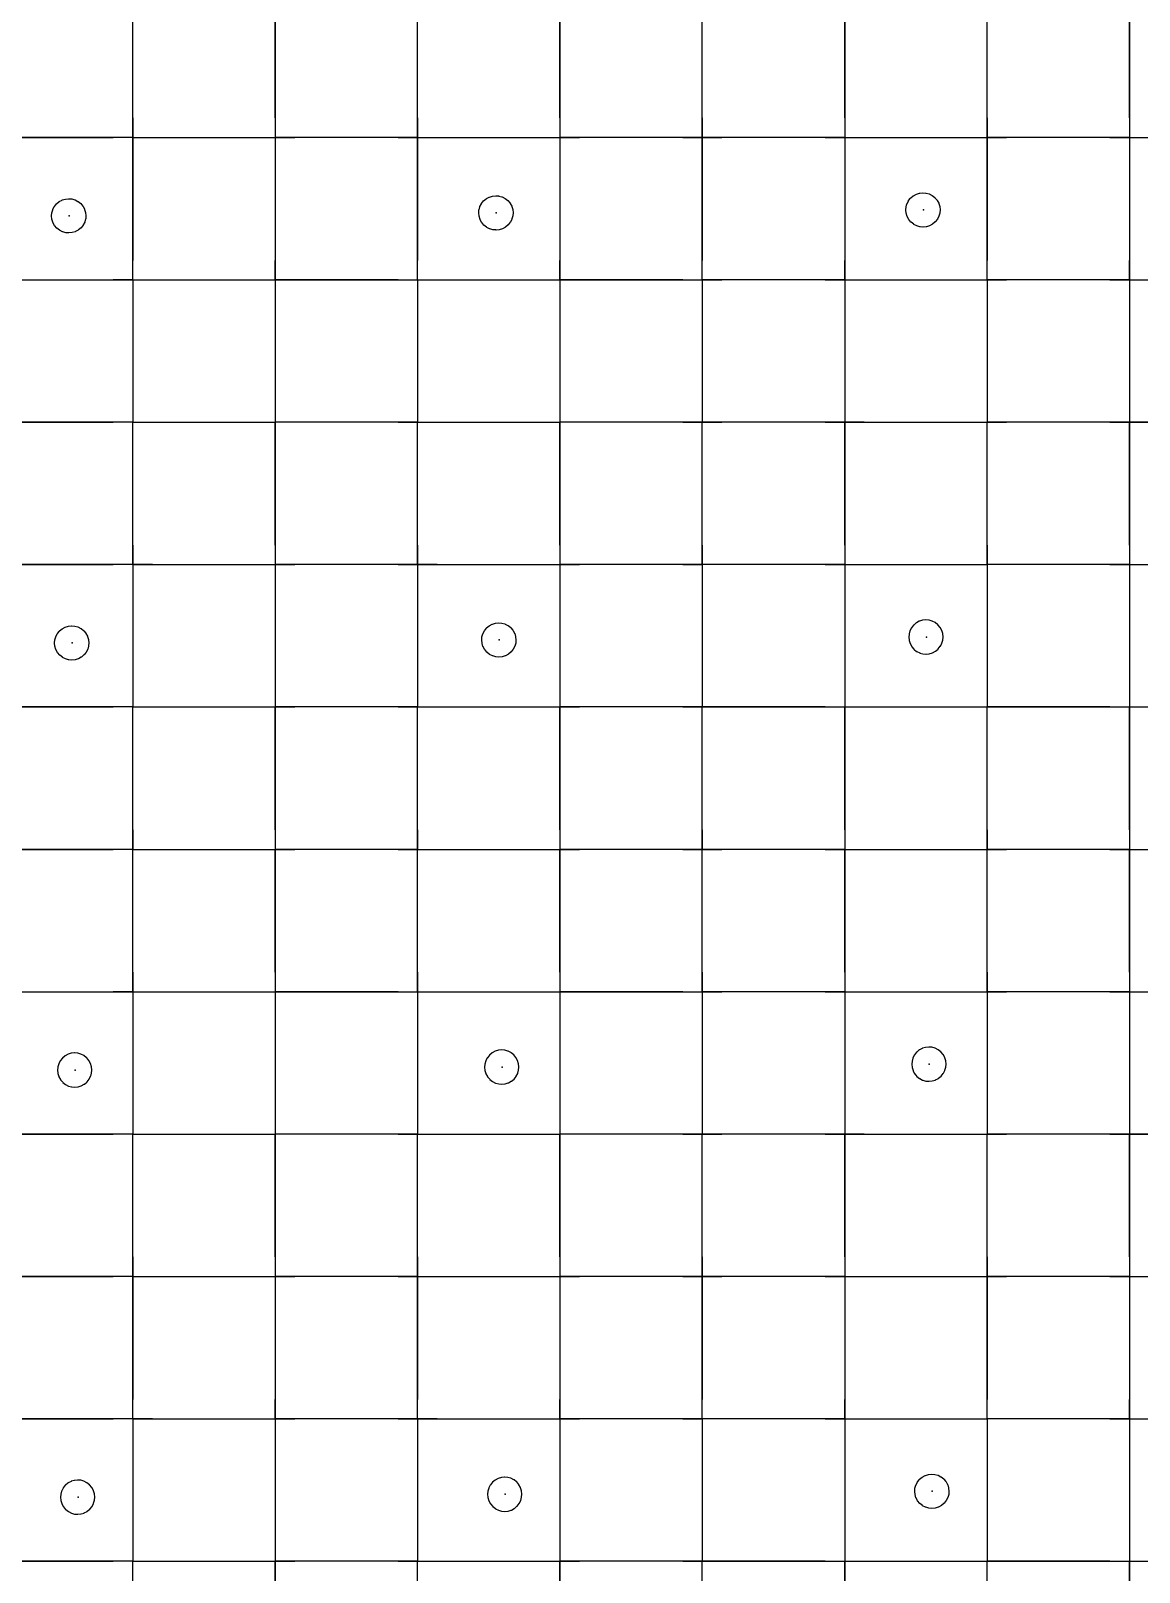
# Model space of a CAD drawing. Header units: metres. Extents: x 0 to 438, y -24 to 612.
# Drawn here: x 65.6 to 135.6, y 377.3 to 474.7 of the extents above; entities that cross this region are included whole.
import ezdxf

# ---------------------------------------------------------------- set-up
doc = ezdxf.new("R2010")
doc.units = ezdxf.units.M
doc.layers.add('LAYER_01_CUT', color=7, linetype='Continuous')
doc.layers.add('LAYER_04_GRID', color=7, linetype='Continuous')

msp = doc.modelspace()

# ---------------------------------------------------------------- linework, layer by layer
at = {"layer": 'LAYER_01_CUT'}
for points in [[(72, 466.766), (72, 468), (72, 475.766), (72, 477), (73.234, 477), (81, 477), (81, 475.766), (81, 468), (81, 466.766), (81, 459), (81, 457.766)], [(72, 469.234), (72, 477)], [(81, 469.234), (81, 477)], [(90, 466.766), (90, 468), (90, 475.766), (90, 477), (91.234, 477), (99, 477), (99, 475.766), (99, 468), (99, 466.766), (99, 459), (99, 457.766)], [(90, 469.234), (90, 477)], [(99, 469.234), (99, 477)], [(108, 466.766), (108, 468), (108, 475.766), (108, 477), (109.234, 477), (117, 477), (117, 475.766), (117, 468), (117, 466.766), (117, 459), (117, 457.766)], [(108, 469.234), (108, 477)], [(117, 469.234), (117, 477)], [(126, 466.766), (126, 468), (126, 475.766), (126, 477), (127.234, 477), (135, 477), (135, 475.766), (135, 468), (135, 466.766), (135, 459), (135, 457.766)], [(126, 469.234), (126, 477)], [(135, 469.234), (135, 477)], [(72, 469.234), (72, 468)], [(81, 469.234), (81, 468)], [(90, 469.234), (90, 468)], [(99, 469.234), (99, 468)], [(108, 469.234), (108, 468)], [(117, 469.234), (117, 468)], [(126, 469.234), (126, 468)], [(135, 469.234), (135, 468)], [(63, 468), (70.766, 468)], [(72, 468), (64.234, 468)], [(72, 468), (70.766, 468)], [(72, 468), (72, 460.234)], [(72, 468), (73.234, 468)], [(72, 468), (79.766, 468)], [(73.234, 468), (81, 468)], [(79.766, 468), (81, 468)], [(88.766, 468), (81, 468)], [(81, 468), (81, 460.234)], [(81, 468), (82.234, 468)], [(90, 468), (82.234, 468)], [(88.766, 468), (90, 468)], [(90, 468), (90, 460.234)], [(90, 468), (91.234, 468)], [(90, 468), (97.766, 468)], [(91.234, 468), (99, 468)], [(97.766, 468), (99, 468)], [(106.766, 468), (99, 468)], [(99, 468), (99, 460.234)], [(99, 468), (100.234, 468)], [(108, 468), (100.234, 468)], [(106.766, 468), (108, 468)], [(115.766, 468), (108, 468)], [(108, 468), (108, 460.234)], [(108, 468), (109.234, 468)], [(117, 468), (109.234, 468)], [(115.766, 468), (117, 468)], [(117, 468), (117, 460.234)], [(117, 468), (118.234, 468)], [(117, 468), (124.766, 468)], [(118.234, 468), (126, 468)], [(124.766, 468), (126, 468)], [(133.766, 468), (126, 468)], [(126, 468), (126, 460.234)], [(126, 468), (127.234, 468)], [(135, 468), (127.234, 468)], [(133.766, 468), (135, 468)], [(135, 468), (135, 460.234)], [(135, 468), (136.234, 468)], [(135, 468), (142.766, 468)], [(72, 459), (72, 466.766)], [(90, 459), (90, 466.766)], [(108, 459), (108, 466.766)], [(126, 459), (126, 466.766)], [(66.952, 462.63), (66.949, 462.639), (66.889, 462.835), (66.888, 462.843), (66.868, 463.041), (66.868, 463.049), (66.884, 463.236), (66.886, 463.244), (66.939, 463.436), (66.943, 463.443), (67.036, 463.628), (67.041, 463.635), (67.172, 463.801), (67.178, 463.807), (67.34, 463.944), (67.348, 463.948), (67.533, 464.048), (67.541, 464.051), (67.737, 464.111), (67.745, 464.112), (67.943, 464.132), (67.951, 464.132), (68.138, 464.116), (68.146, 464.114), (68.338, 464.061), (68.345, 464.057), (68.531, 463.964), (68.537, 463.959), (68.704, 463.828), (68.709, 463.821), (68.846, 463.66), (68.85, 463.652), (68.95, 463.467), (68.953, 463.459), (69.013, 463.263), (69.014, 463.255), (69.034, 463.056), (69.034, 463.049), (69.018, 462.862), (69.016, 462.854), (68.963, 462.662), (68.959, 462.654), (68.866, 462.469), (68.861, 462.462), (68.73, 462.296), (68.724, 462.291), (68.562, 462.154), (68.554, 462.15), (68.369, 462.05), (68.361, 462.047), (68.165, 461.987), (68.157, 461.986), (67.959, 461.966), (67.951, 461.966), (67.764, 461.982), (67.756, 461.984), (67.564, 462.037), (67.557, 462.041), (67.371, 462.134), (67.364, 462.139), (67.198, 462.27), (67.193, 462.276), (67.056, 462.438), (67.052, 462.446), (66.952, 462.63)], [(94.943, 464.319), (94.951, 464.318), (95.138, 464.302), (95.146, 464.3), (95.337, 464.247), (95.345, 464.243), (95.53, 464.151), (95.537, 464.145), (95.703, 464.015), (95.709, 464.008), (95.845, 463.846), (95.849, 463.838), (95.95, 463.654), (95.952, 463.646), (96.012, 463.45), (96.013, 463.441), (96.034, 463.243), (96.033, 463.235), (96.017, 463.048), (96.015, 463.04), (95.962, 462.849), (95.958, 462.841), (95.866, 462.656), (95.86, 462.649), (95.73, 462.483), (95.723, 462.477), (95.561, 462.34), (95.553, 462.336), (95.369, 462.236), (95.361, 462.234), (95.165, 462.173), (95.156, 462.173), (94.958, 462.152), (94.95, 462.153), (94.763, 462.168), (94.755, 462.17), (94.564, 462.223), (94.556, 462.227), (94.371, 462.32), (94.364, 462.325), (94.198, 462.456), (94.192, 462.463), (94.056, 462.625), (94.051, 462.632), (93.951, 462.817), (93.949, 462.825), (93.888, 463.021), (93.887, 463.029), (93.867, 463.228), (93.868, 463.236), (93.883, 463.423), (93.885, 463.43), (93.938, 463.622), (93.942, 463.63), (94.035, 463.815), (94.04, 463.822), (94.171, 463.988), (94.178, 463.994), (94.34, 464.13), (94.347, 464.134), (94.532, 464.235), (94.54, 464.237), (94.736, 464.297), (94.744, 464.298), (94.943, 464.319)], [(120.942, 463.816), (121.035, 464.001), (121.04, 464.008), (121.171, 464.174), (121.178, 464.18), (121.34, 464.317), (121.347, 464.321), (121.532, 464.421), (121.54, 464.424), (121.736, 464.484), (121.744, 464.485), (121.943, 464.505), (121.95, 464.504), (122.137, 464.489), (122.145, 464.487), (122.337, 464.434), (122.345, 464.43), (122.53, 464.337), (122.537, 464.332), (122.703, 464.201), (122.709, 464.194), (122.845, 464.032), (122.849, 464.025), (122.949, 463.84), (122.952, 463.832), (123.012, 463.636), (123.013, 463.628), (123.033, 463.429), (123.033, 463.422), (123.017, 463.235), (123.015, 463.227), (122.962, 463.035), (122.958, 463.027), (122.865, 462.842), (122.86, 462.835), (122.729, 462.669), (122.723, 462.663), (122.561, 462.527), (122.553, 462.523), (122.369, 462.423), (122.36, 462.42), (122.165, 462.36), (122.156, 462.359), (121.958, 462.338), (121.95, 462.339), (121.763, 462.355), (121.755, 462.357), (121.563, 462.41), (121.556, 462.414), (121.371, 462.506), (121.364, 462.512), (121.198, 462.643), (121.192, 462.649), (121.055, 462.811), (121.051, 462.819), (120.951, 463.003), (120.948, 463.011), (120.888, 463.207), (120.887, 463.216), (120.867, 463.414), (120.868, 463.422), (120.883, 463.609), (120.885, 463.617), (120.938, 463.809), (120.942, 463.816)], [(72, 459), (72, 460.234)], [(81, 459), (81, 460.234)], [(90, 459), (90, 460.234)], [(99, 459), (99, 460.234)], [(108, 459), (108, 460.234)], [(117, 459), (117, 460.234)], [(126, 459), (126, 460.234)], [(135, 459), (135, 460.234)], [(63, 459), (70.766, 459)], [(64.234, 459), (72, 459), (72, 457.766)], [(72, 459), (70.766, 459)], [(72, 459), (72, 451.234)], [(72, 459), (73.234, 459)], [(72, 459), (79.766, 459)], [(73.234, 459), (81, 459)], [(79.766, 459), (81, 459)], [(88.766, 459), (81, 459)], [(81, 459), (81, 451.234)], [(81, 459), (82.234, 459)], [(82.234, 459), (90, 459), (90, 457.766)], [(88.766, 459), (90, 459)], [(90, 459), (90, 451.234)], [(90, 459), (91.234, 459)], [(90, 459), (97.766, 459)], [(91.234, 459), (99, 459)], [(97.766, 459), (99, 459)], [(106.766, 459), (99, 459)], [(99, 459), (99, 451.234)], [(99, 459), (100.234, 459)], [(100.234, 459), (108, 459), (108, 457.766)], [(106.766, 459), (108, 459)], [(115.766, 459), (108, 459)], [(108, 459), (108, 451.234)], [(108, 459), (109.234, 459)], [(117, 459), (109.234, 459)], [(115.766, 459), (117, 459)], [(117, 459), (117, 451.234)], [(117, 459), (118.234, 459)], [(117, 459), (124.766, 459)], [(118.234, 459), (126, 459), (126, 457.766)], [(124.766, 459), (126, 459)], [(133.766, 459), (126, 459)], [(126, 459), (126, 451.234)], [(126, 459), (127.234, 459)], [(135, 459), (127.234, 459)], [(133.766, 459), (135, 459)], [(135, 459), (135, 451.234)], [(135, 459), (136.234, 459)], [(135, 459), (142.766, 459)], [(72, 457.766), (72, 450)], [(81, 457.766), (81, 450)], [(90, 457.766), (90, 450)], [(99, 457.766), (99, 450)], [(108, 457.766), (108, 450)], [(117, 457.766), (117, 450)], [(126, 457.766), (126, 450)], [(135, 457.766), (135, 450)], [(72, 451.234), (72, 450)], [(81, 451.234), (81, 450)], [(90, 451.234), (90, 450)], [(99, 451.234), (99, 450)], [(108, 451.234), (108, 450)], [(117, 451.234), (117, 450)], [(126, 451.234), (126, 450)], [(135, 451.234), (135, 450)], [(63, 450), (70.766, 450)], [(72, 450), (64.234, 450)], [(72, 450), (70.766, 450)], [(72, 448.766), (72, 450), (73.234, 450)], [(72, 442.234), (72, 450)], [(72, 450), (79.766, 450)], [(73.234, 450), (81, 450)], [(79.766, 450), (81, 450)], [(82.234, 450), (81, 450), (81, 448.766), (81, 441), (81, 439.766)], [(88.766, 450), (81, 450)], [(81, 442.234), (81, 450)], [(90, 450), (82.234, 450)], [(88.766, 450), (90, 450)], [(90, 448.766), (90, 450), (91.234, 450)], [(90, 442.234), (90, 450)], [(90, 450), (97.766, 450)], [(91.234, 450), (99, 450)], [(97.766, 450), (99, 450)], [(100.234, 450), (99, 450), (99, 448.766), (99, 441), (99, 439.766)], [(106.766, 450), (99, 450)], [(99, 442.234), (99, 450)], [(108, 450), (100.234, 450)], [(106.766, 450), (108, 450)], [(108, 448.766), (108, 450), (109.234, 450)], [(115.766, 450), (108, 450)], [(108, 442.234), (108, 450)], [(117, 450), (109.234, 450)], [(115.766, 450), (117, 450)], [(118.234, 450), (117, 450), (117, 448.766), (117, 441), (117, 439.766)], [(117, 442.234), (117, 450)], [(117, 450), (124.766, 450)], [(118.234, 450), (126, 450)], [(124.766, 450), (126, 450)], [(126, 448.766), (126, 450), (127.234, 450)], [(133.766, 450), (126, 450)], [(126, 442.234), (126, 450)], [(135, 450), (127.234, 450)], [(133.766, 450), (135, 450)], [(136.234, 450), (135, 450), (135, 448.766), (135, 441), (135, 439.766)], [(135, 442.234), (135, 450)], [(135, 450), (142.766, 450)], [(72, 441), (72, 448.766)], [(90, 441), (90, 448.766)], [(108, 441), (108, 448.766)], [(126, 441), (126, 448.766)], [(72, 442.234), (72, 441)], [(81, 442.234), (81, 441)], [(90, 442.234), (90, 441)], [(99, 442.234), (99, 441)], [(108, 442.234), (108, 441)], [(117, 442.234), (117, 441)], [(126, 442.234), (126, 441)], [(135, 442.234), (135, 441)], [(63, 441), (70.766, 441)], [(72, 441), (64.234, 441)], [(72, 441), (70.766, 441)], [(73.234, 441), (72, 441), (72, 439.766)], [(72, 441), (72, 433.234)], [(72, 441), (79.766, 441)], [(73.234, 441), (81, 441)], [(79.766, 441), (81, 441)], [(88.766, 441), (81, 441)], [(81, 441), (81, 433.234)], [(81, 441), (82.234, 441)], [(90, 441), (82.234, 441)], [(88.766, 441), (90, 441)], [(91.234, 441), (90, 441), (90, 439.766)], [(90, 441), (90, 433.234)], [(90, 441), (97.766, 441)], [(91.234, 441), (99, 441)], [(97.766, 441), (99, 441)], [(106.766, 441), (99, 441)], [(99, 441), (99, 433.234)], [(99, 441), (100.234, 441)], [(108, 441), (100.234, 441)], [(106.766, 441), (108, 441)], [(109.234, 441), (108, 441), (108, 439.766)], [(115.766, 441), (108, 441)], [(108, 441), (108, 433.234)], [(117, 441), (109.234, 441)], [(115.766, 441), (117, 441)], [(117, 441), (117, 433.234)], [(117, 441), (118.234, 441)], [(117, 441), (124.766, 441)], [(118.234, 441), (126, 441)], [(124.766, 441), (126, 441)], [(127.234, 441), (126, 441), (126, 439.766)], [(133.766, 441), (126, 441)], [(126, 441), (126, 433.234)], [(135, 441), (127.234, 441)], [(133.766, 441), (135, 441)], [(135, 441), (135, 433.234)], [(135, 441), (136.234, 441)], [(135, 441), (142.766, 441)], [(72, 439.766), (72, 432)], [(81, 439.766), (81, 432)], [(90, 439.766), (90, 432)], [(99, 439.766), (99, 432)], [(108, 439.766), (108, 432)], [(117, 439.766), (117, 432)], [(126, 439.766), (126, 432)], [(135, 439.766), (135, 432)], [(121.357, 437.175), (121.226, 437.009), (121.221, 437.002), (121.128, 436.817), (121.124, 436.809), (121.071, 436.618), (121.069, 436.61), (121.054, 436.423), (121.053, 436.415), (121.073, 436.216), (121.074, 436.208), (121.134, 436.012), (121.137, 436.004), (121.237, 435.819), (121.241, 435.812), (121.378, 435.65), (121.383, 435.643), (121.55, 435.513), (121.557, 435.507), (121.742, 435.414), (121.749, 435.411), (121.941, 435.358), (121.949, 435.355), (122.136, 435.34), (122.144, 435.339), (122.342, 435.36), (122.351, 435.36), (122.546, 435.421), (122.555, 435.423), (122.739, 435.523), (122.747, 435.528), (122.909, 435.664), (122.915, 435.67), (123.046, 435.836), (123.051, 435.843), (123.144, 436.028), (123.148, 436.036), (123.201, 436.227), (123.203, 436.235), (123.219, 436.422), (123.219, 436.43), (123.199, 436.628), (123.198, 436.637), (123.138, 436.833), (123.135, 436.841), (123.035, 437.025), (123.031, 437.033), (122.895, 437.195), (122.889, 437.202), (122.723, 437.332), (122.716, 437.338), (122.531, 437.43), (122.523, 437.434), (122.331, 437.487), (122.323, 437.49), (122.136, 437.505), (122.129, 437.506), (121.93, 437.485), (121.922, 437.484), (121.726, 437.424), (121.718, 437.422), (121.533, 437.321), (121.526, 437.317), (121.364, 437.181), (121.357, 437.175)], [(67.075, 435.843), (67.054, 436.042), (67.055, 436.05), (67.07, 436.237), (67.073, 436.245), (67.125, 436.436), (67.129, 436.444), (67.222, 436.629), (67.228, 436.636), (67.358, 436.802), (67.365, 436.808), (67.527, 436.944), (67.535, 436.949), (67.719, 437.049), (67.727, 437.051), (67.923, 437.111), (67.931, 437.112), (68.13, 437.133), (68.138, 437.132), (68.325, 437.117), (68.333, 437.114), (68.524, 437.061), (68.532, 437.058), (68.717, 436.965), (68.724, 436.959), (68.89, 436.829), (68.896, 436.822), (69.032, 436.66), (69.036, 436.652), (69.137, 436.468), (69.139, 436.46), (69.199, 436.264), (69.2, 436.256), (69.221, 436.057), (69.22, 436.049), (69.205, 435.862), (69.202, 435.854), (69.149, 435.663), (69.146, 435.655), (69.053, 435.47), (69.047, 435.463), (68.917, 435.297), (68.91, 435.291), (68.748, 435.155), (68.74, 435.15), (68.556, 435.05), (68.548, 435.048), (68.352, 434.988), (68.344, 434.987), (68.145, 434.966), (68.137, 434.967), (67.95, 434.982), (67.942, 434.985), (67.751, 435.038), (67.743, 435.041), (67.558, 435.134), (67.551, 435.14), (67.385, 435.27), (67.379, 435.277), (67.243, 435.439), (67.238, 435.447), (67.138, 435.631), (67.136, 435.639), (67.075, 435.835), (67.075, 435.843)], [(94.129, 436.63), (94.222, 436.816), (94.227, 436.822), (94.357, 436.989), (94.364, 436.994), (94.526, 437.131), (94.534, 437.135), (94.718, 437.235), (94.727, 437.238), (94.922, 437.298), (94.931, 437.299), (95.129, 437.319), (95.137, 437.319), (95.324, 437.303), (95.332, 437.301), (95.524, 437.248), (95.531, 437.244), (95.716, 437.151), (95.723, 437.146), (95.889, 437.015), (95.895, 437.008), (96.032, 436.847), (96.036, 436.839), (96.136, 436.654), (96.139, 436.646), (96.199, 436.45), (96.2, 436.442), (96.22, 436.243), (96.219, 436.236), (96.204, 436.049), (96.202, 436.041), (96.149, 435.849), (96.145, 435.841), (96.052, 435.656), (96.047, 435.65), (95.916, 435.483), (95.909, 435.478), (95.747, 435.341), (95.74, 435.337), (95.555, 435.237), (95.547, 435.234), (95.351, 435.174), (95.343, 435.173), (95.144, 435.153), (95.137, 435.153), (94.95, 435.169), (94.942, 435.171), (94.75, 435.224), (94.742, 435.228), (94.557, 435.321), (94.55, 435.326), (94.384, 435.457), (94.378, 435.463), (94.242, 435.625), (94.238, 435.633), (94.138, 435.817), (94.135, 435.826), (94.075, 436.022), (94.074, 436.03), (94.054, 436.228), (94.054, 436.236), (94.07, 436.423), (94.072, 436.431), (94.125, 436.623), (94.129, 436.63)], [(72, 433.234), (72, 432)], [(81, 433.234), (81, 432)], [(90, 433.234), (90, 432)], [(99, 433.234), (99, 432)], [(108, 433.234), (108, 432)], [(117, 433.234), (117, 432)], [(126, 433.234), (126, 432)], [(135, 433.234), (135, 432)], [(63, 432), (70.766, 432)], [(72, 432), (64.234, 432)], [(72, 432), (70.766, 432)], [(72, 421.766), (72, 423), (72, 430.766), (72, 432), (73.234, 432), (81, 432), (81, 430.766), (81, 423), (81, 421.766), (81, 414), (81, 412.766)], [(72, 424.234), (72, 432)], [(72, 432), (79.766, 432)], [(79.766, 432), (81, 432)], [(88.766, 432), (81, 432)], [(81, 424.234), (81, 432)], [(81, 432), (82.234, 432)], [(90, 432), (82.234, 432)], [(88.766, 432), (90, 432)], [(90, 421.766), (90, 423), (90, 430.766), (90, 432), (91.234, 432), (99, 432), (99, 430.766), (99, 423), (99, 421.766), (99, 414), (99, 412.766)], [(90, 424.234), (90, 432)], [(90, 432), (97.766, 432)], [(97.766, 432), (99, 432)], [(106.766, 432), (99, 432)], [(99, 424.234), (99, 432)], [(99, 432), (100.234, 432)], [(108, 432), (100.234, 432)], [(106.766, 432), (108, 432)], [(108, 421.766), (108, 423), (108, 430.766), (108, 432), (109.234, 432), (117, 432), (117, 430.766), (117, 423), (117, 421.766), (117, 414), (117, 412.766)], [(115.766, 432), (108, 432)], [(108, 424.234), (108, 432)], [(115.766, 432), (117, 432)], [(117, 424.234), (117, 432)], [(117, 432), (118.234, 432)], [(117, 432), (124.766, 432)], [(118.234, 432), (126, 432)], [(124.766, 432), (126, 432)], [(126, 421.766), (126, 423), (126, 430.766), (126, 432), (127.234, 432), (135, 432), (135, 430.766), (135, 423), (135, 421.766), (135, 414), (135, 412.766)], [(133.766, 432), (126, 432)], [(126, 424.234), (126, 432)], [(133.766, 432), (135, 432)], [(135, 424.234), (135, 432)], [(135, 432), (136.234, 432)], [(135, 432), (142.766, 432)], [(72, 424.234), (72, 423)], [(81, 424.234), (81, 423)], [(90, 424.234), (90, 423)], [(99, 424.234), (99, 423)], [(108, 424.234), (108, 423)], [(117, 424.234), (117, 423)], [(126, 424.234), (126, 423)], [(135, 424.234), (135, 423)], [(63, 423), (70.766, 423)], [(72, 423), (64.234, 423)], [(72, 423), (70.766, 423)], [(72, 415.234), (72, 423)], [(72, 423), (73.234, 423)], [(72, 423), (79.766, 423)], [(73.234, 423), (81, 423)], [(79.766, 423), (81, 423)], [(88.766, 423), (81, 423)], [(81, 415.234), (81, 423)], [(81, 423), (82.234, 423)], [(90, 423), (82.234, 423)], [(88.766, 423), (90, 423)], [(90, 415.234), (90, 423)], [(90, 423), (91.234, 423)], [(90, 423), (97.766, 423)], [(91.234, 423), (99, 423)], [(97.766, 423), (99, 423)], [(106.766, 423), (99, 423)], [(99, 415.234), (99, 423)], [(99, 423), (100.234, 423)], [(108, 423), (100.234, 423)], [(106.766, 423), (108, 423)], [(115.766, 423), (108, 423)], [(108, 415.234), (108, 423)], [(108, 423), (109.234, 423)], [(117, 423), (109.234, 423)], [(115.766, 423), (117, 423)], [(117, 415.234), (117, 423)], [(117, 423), (118.234, 423)], [(117, 423), (124.766, 423)], [(118.234, 423), (126, 423)], [(124.766, 423), (126, 423)], [(133.766, 423), (126, 423)], [(126, 415.234), (126, 423)], [(126, 423), (127.234, 423)], [(135, 423), (127.234, 423)], [(133.766, 423), (135, 423)], [(135, 415.234), (135, 423)], [(135, 423), (136.234, 423)], [(135, 423), (142.766, 423)], [(72, 414), (72, 421.766)], [(90, 414), (90, 421.766)], [(108, 414), (108, 421.766)], [(126, 414), (126, 421.766)], [(72, 415.234), (72, 414)], [(81, 415.234), (81, 414)], [(90, 415.234), (90, 414)], [(99, 415.234), (99, 414)], [(108, 415.234), (108, 414)], [(117, 415.234), (117, 414)], [(126, 415.234), (126, 414)], [(135, 415.234), (135, 414)], [(63, 414), (70.766, 414)], [(64.234, 414), (72, 414), (72, 412.766)], [(72, 414), (70.766, 414)], [(72, 414), (72, 406.234)], [(72, 414), (73.234, 414)], [(72, 414), (79.766, 414)], [(73.234, 414), (81, 414)], [(79.766, 414), (81, 414)], [(88.766, 414), (81, 414)], [(81, 414), (81, 406.234)], [(81, 414), (82.234, 414)], [(82.234, 414), (90, 414), (90, 412.766)], [(88.766, 414), (90, 414)], [(90, 414), (90, 406.234)], [(90, 414), (91.234, 414)], [(90, 414), (97.766, 414)], [(91.234, 414), (99, 414)], [(97.766, 414), (99, 414)], [(106.766, 414), (99, 414)], [(99, 414), (99, 406.234)], [(99, 414), (100.234, 414)], [(100.234, 414), (108, 414), (108, 412.766)], [(106.766, 414), (108, 414)], [(115.766, 414), (108, 414)], [(108, 414), (108, 406.234)], [(108, 414), (109.234, 414)], [(117, 414), (109.234, 414)], [(115.766, 414), (117, 414)], [(117, 414), (117, 406.234)], [(117, 414), (118.234, 414)], [(117, 414), (124.766, 414)], [(118.234, 414), (126, 414), (126, 412.766)], [(124.766, 414), (126, 414)], [(133.766, 414), (126, 414)], [(126, 414), (126, 406.234)], [(126, 414), (127.234, 414)], [(135, 414), (127.234, 414)], [(133.766, 414), (135, 414)], [(135, 414), (135, 406.234)], [(135, 414), (136.234, 414)], [(135, 414), (142.766, 414)], [(72, 412.766), (72, 405)], [(81, 412.766), (81, 405)], [(90, 412.766), (90, 405)], [(99, 412.766), (99, 405)], [(108, 412.766), (108, 405)], [(117, 412.766), (117, 405)], [(126, 412.766), (126, 405)], [(135, 412.766), (135, 405)], [(95.903, 410.152), (95.718, 410.245), (95.71, 410.249), (95.519, 410.301), (95.511, 410.304), (95.323, 410.319), (95.316, 410.32), (95.117, 410.299), (95.109, 410.299), (94.913, 410.238), (94.905, 410.236), (94.72, 410.136), (94.713, 410.131), (94.551, 409.995), (94.544, 409.989), (94.413, 409.823), (94.408, 409.816), (94.315, 409.631), (94.311, 409.623), (94.258, 409.432), (94.256, 409.424), (94.241, 409.237), (94.24, 409.229), (94.26, 409.031), (94.261, 409.022), (94.321, 408.826), (94.324, 408.818), (94.424, 408.634), (94.428, 408.626), (94.565, 408.464), (94.571, 408.457), (94.737, 408.327), (94.744, 408.321), (94.929, 408.229), (94.937, 408.225), (95.128, 408.172), (95.136, 408.17), (95.323, 408.154), (95.331, 408.153), (95.529, 408.174), (95.538, 408.175), (95.734, 408.235), (95.742, 408.237), (95.926, 408.338), (95.934, 408.342), (96.096, 408.478), (96.103, 408.484), (96.233, 408.65), (96.239, 408.657), (96.331, 408.842), (96.335, 408.85), (96.388, 409.041), (96.39, 409.049), (96.406, 409.236), (96.407, 409.244), (96.386, 409.443), (96.385, 409.451), (96.325, 409.647), (96.323, 409.655), (96.222, 409.84), (96.218, 409.847), (96.082, 410.009), (96.076, 410.016), (95.91, 410.147), (95.903, 410.152)], [(123.238, 408.844), (123.331, 409.029), (123.335, 409.036), (123.388, 409.228), (123.39, 409.236), (123.406, 409.423), (123.406, 409.431), (123.386, 409.629), (123.385, 409.637), (123.325, 409.833), (123.322, 409.842), (123.222, 410.026), (123.218, 410.034), (123.081, 410.196), (123.076, 410.202), (122.91, 410.333), (122.903, 410.338), (122.718, 410.431), (122.71, 410.435), (122.518, 410.488), (122.51, 410.49), (122.323, 410.506), (122.316, 410.506), (122.117, 410.486), (122.109, 410.485), (121.913, 410.425), (121.905, 410.422), (121.72, 410.322), (121.713, 410.318), (121.551, 410.181), (121.544, 410.176), (121.413, 410.01), (121.408, 410.003), (121.315, 409.818), (121.311, 409.81), (121.258, 409.618), (121.256, 409.61), (121.241, 409.423), (121.24, 409.416), (121.26, 409.217), (121.261, 409.209), (121.321, 409.013), (121.324, 409.005), (121.424, 408.82), (121.428, 408.812), (121.565, 408.651), (121.57, 408.644), (121.737, 408.513), (121.744, 408.508), (121.929, 408.415), (121.936, 408.411), (122.128, 408.358), (122.136, 408.356), (122.323, 408.34), (122.331, 408.34), (122.529, 408.36), (122.537, 408.361), (122.733, 408.421), (122.742, 408.424), (122.926, 408.524), (122.934, 408.528), (123.096, 408.665), (123.102, 408.67), (123.233, 408.837), (123.238, 408.844)], [(69.097, 408.292), (69.104, 408.298), (69.234, 408.464), (69.24, 408.471), (69.333, 408.656), (69.336, 408.663), (69.389, 408.855), (69.392, 408.863), (69.407, 409.05), (69.408, 409.058), (69.387, 409.256), (69.386, 409.264), (69.326, 409.461), (69.324, 409.469), (69.223, 409.653), (69.219, 409.661), (69.083, 409.823), (69.077, 409.829), (68.911, 409.96), (68.904, 409.965), (68.719, 410.058), (68.711, 410.062), (68.52, 410.115), (68.512, 410.117), (68.325, 410.133), (68.317, 410.133), (68.118, 410.113), (68.11, 410.112), (67.914, 410.052), (67.906, 410.049), (67.721, 409.949), (67.714, 409.945), (67.552, 409.808), (67.545, 409.803), (67.415, 409.637), (67.409, 409.63), (67.316, 409.445), (67.312, 409.437), (67.259, 409.245), (67.257, 409.237), (67.242, 409.05), (67.241, 409.043), (67.262, 408.844), (67.262, 408.836), (67.323, 408.64), (67.325, 408.632), (67.425, 408.447), (67.43, 408.439), (67.566, 408.278), (67.572, 408.271), (67.738, 408.14), (67.745, 408.135), (67.93, 408.042), (67.938, 408.038), (68.129, 407.985), (68.137, 407.983), (68.324, 407.967), (68.332, 407.967), (68.53, 407.987), (68.539, 407.988), (68.735, 408.048), (68.743, 408.051), (68.927, 408.151), (68.935, 408.155), (69.097, 408.292)], [(72, 406.234), (72, 405)], [(81, 406.234), (81, 405)], [(90, 406.234), (90, 405)], [(99, 406.234), (99, 405)], [(108, 406.234), (108, 405)], [(117, 406.234), (117, 405)], [(126, 406.234), (126, 405)], [(135, 406.234), (135, 405)], [(63, 405), (70.766, 405)], [(72, 405), (64.234, 405)], [(72, 405), (70.766, 405)], [(72, 394.766), (72, 396), (72, 403.766), (72, 405), (73.234, 405)], [(72, 397.234), (72, 405)], [(72, 405), (79.766, 405)], [(73.234, 405), (81, 405)], [(79.766, 405), (81, 405)], [(82.234, 405), (81, 405), (81, 403.766), (81, 396), (81, 394.766), (81, 387), (81, 385.766)], [(88.766, 405), (81, 405)], [(81, 397.234), (81, 405)], [(90, 405), (82.234, 405)], [(88.766, 405), (90, 405)], [(90, 394.766), (90, 396), (90, 403.766), (90, 405), (91.234, 405)], [(90, 397.234), (90, 405)], [(90, 405), (97.766, 405)], [(91.234, 405), (99, 405)], [(97.766, 405), (99, 405)], [(100.234, 405), (99, 405), (99, 403.766), (99, 396), (99, 394.766), (99, 387), (99, 385.766)], [(106.766, 405), (99, 405)], [(99, 397.234), (99, 405)], [(108, 405), (100.234, 405)], [(106.766, 405), (108, 405)], [(108, 394.766), (108, 396), (108, 403.766), (108, 405), (109.234, 405)], [(115.766, 405), (108, 405)], [(108, 397.234), (108, 405)], [(117, 405), (109.234, 405)], [(115.766, 405), (117, 405)], [(118.234, 405), (117, 405), (117, 403.766), (117, 396), (117, 394.766), (117, 387), (117, 385.766)], [(117, 397.234), (117, 405)], [(117, 405), (124.766, 405)], [(118.234, 405), (126, 405)], [(124.766, 405), (126, 405)], [(126, 394.766), (126, 396), (126, 403.766), (126, 405), (127.234, 405)], [(133.766, 405), (126, 405)], [(126, 397.234), (126, 405)], [(135, 405), (127.234, 405)], [(133.766, 405), (135, 405)], [(136.234, 405), (135, 405), (135, 403.766), (135, 396), (135, 394.766), (135, 387), (135, 385.766)], [(135, 397.234), (135, 405)], [(135, 405), (142.766, 405)], [(72, 397.234), (72, 396)], [(81, 397.234), (81, 396)], [(90, 397.234), (90, 396)], [(99, 397.234), (99, 396)], [(108, 397.234), (108, 396)], [(117, 397.234), (117, 396)], [(126, 397.234), (126, 396)], [(135, 397.234), (135, 396)], [(63, 396), (70.766, 396)], [(72, 396), (64.234, 396)], [(72, 396), (70.766, 396)], [(72, 396), (72, 388.234)], [(72, 396), (73.234, 396)], [(72, 396), (79.766, 396)], [(73.234, 396), (81, 396)], [(79.766, 396), (81, 396)], [(88.766, 396), (81, 396)], [(81, 396), (81, 388.234)], [(81, 396), (82.234, 396)], [(90, 396), (82.234, 396)], [(88.766, 396), (90, 396)], [(90, 396), (90, 388.234)], [(90, 396), (91.234, 396)], [(90, 396), (97.766, 396)], [(91.234, 396), (99, 396)], [(97.766, 396), (99, 396)], [(106.766, 396), (99, 396)], [(99, 396), (99, 388.234)], [(99, 396), (100.234, 396)], [(108, 396), (100.234, 396)], [(106.766, 396), (108, 396)], [(115.766, 396), (108, 396)], [(108, 396), (108, 388.234)], [(108, 396), (109.234, 396)], [(117, 396), (109.234, 396)], [(115.766, 396), (117, 396)], [(117, 396), (117, 388.234)], [(117, 396), (118.234, 396)], [(117, 396), (124.766, 396)], [(118.234, 396), (126, 396)], [(124.766, 396), (126, 396)], [(133.766, 396), (126, 396)], [(126, 396), (126, 388.234)], [(126, 396), (127.234, 396)], [(135, 396), (127.234, 396)], [(133.766, 396), (135, 396)], [(135, 396), (135, 388.234)], [(135, 396), (136.234, 396)], [(135, 396), (142.766, 396)], [(72, 387), (72, 394.766)], [(90, 387), (90, 394.766)], [(108, 387), (108, 394.766)], [(126, 387), (126, 394.766)], [(72, 387), (72, 388.234)], [(81, 387), (81, 388.234)], [(90, 387), (90, 388.234)], [(99, 387), (99, 388.234)], [(108, 387), (108, 388.234)], [(117, 387), (117, 388.234)], [(126, 387), (126, 388.234)], [(135, 387), (135, 388.234)], [(63, 387), (70.766, 387)], [(72, 387), (64.234, 387)], [(72, 387), (70.766, 387)], [(73.234, 387), (72, 387), (72, 385.766)], [(72, 387), (72, 379.234)], [(72, 387), (79.766, 387)], [(73.234, 387), (81, 387)], [(79.766, 387), (81, 387)], [(88.766, 387), (81, 387)], [(81, 387), (81, 379.234)], [(81, 387), (82.234, 387)], [(90, 387), (82.234, 387)], [(88.766, 387), (90, 387)], [(91.234, 387), (90, 387), (90, 385.766)], [(90, 387), (90, 379.234)], [(90, 387), (97.766, 387)], [(91.234, 387), (99, 387)], [(97.766, 387), (99, 387)], [(106.766, 387), (99, 387)], [(99, 387), (99, 379.234)], [(99, 387), (100.234, 387)], [(108, 387), (100.234, 387)], [(106.766, 387), (108, 387)], [(109.234, 387), (108, 387), (108, 385.766)], [(115.766, 387), (108, 387)], [(108, 387), (108, 379.234)], [(117, 387), (109.234, 387)], [(115.766, 387), (117, 387)], [(117, 387), (117, 379.234)], [(117, 387), (118.234, 387)], [(117, 387), (124.766, 387)], [(118.234, 387), (126, 387)], [(124.766, 387), (126, 387)], [(127.234, 387), (126, 387), (126, 385.766)], [(133.766, 387), (126, 387)], [(126, 387), (126, 379.234)], [(135, 387), (127.234, 387)], [(133.766, 387), (135, 387)], [(135, 387), (135, 379.234)], [(135, 387), (136.234, 387)], [(135, 387), (142.766, 387)], [(72, 385.766), (72, 378)], [(81, 385.766), (81, 378)], [(90, 385.766), (90, 378)], [(99, 385.766), (99, 378)], [(108, 385.766), (108, 378)], [(117, 385.766), (117, 378)], [(126, 385.766), (126, 378)], [(135, 385.766), (135, 378)], [(69.594, 382.058), (69.573, 382.257), (69.572, 382.265), (69.512, 382.461), (69.51, 382.469), (69.409, 382.654), (69.405, 382.661), (69.269, 382.823), (69.263, 382.83), (69.097, 382.961), (69.09, 382.966), (68.905, 383.059), (68.897, 383.063), (68.706, 383.116), (68.698, 383.118), (68.511, 383.133), (68.503, 383.134), (68.304, 383.114), (68.296, 383.113), (68.1, 383.053), (68.092, 383.05), (67.907, 382.95), (67.9, 382.946), (67.738, 382.809), (67.731, 382.803), (67.601, 382.637), (67.595, 382.63), (67.502, 382.445), (67.498, 382.438), (67.445, 382.246), (67.443, 382.238), (67.428, 382.051), (67.427, 382.043), (67.448, 381.845), (67.448, 381.837), (67.509, 381.64), (67.511, 381.632), (67.611, 381.448), (67.616, 381.44), (67.752, 381.278), (67.758, 381.272), (67.924, 381.141), (67.931, 381.135), (68.116, 381.043), (68.124, 381.039), (68.315, 380.986), (68.323, 380.984), (68.51, 380.968), (68.518, 380.967), (68.716, 380.988), (68.725, 380.989), (68.921, 381.049), (68.929, 381.052), (69.113, 381.152), (69.121, 381.156), (69.283, 381.292), (69.29, 381.298), (69.42, 381.464), (69.426, 381.471), (69.518, 381.656), (69.522, 381.664), (69.575, 381.856), (69.578, 381.864), (69.593, 382.051), (69.594, 382.058)], [(96.113, 381.338), (96.12, 381.342), (96.282, 381.479), (96.289, 381.485), (96.42, 381.651), (96.425, 381.658), (96.518, 381.843), (96.522, 381.85), (96.575, 382.042), (96.577, 382.05), (96.592, 382.237), (96.593, 382.245), (96.573, 382.443), (96.572, 382.452), (96.512, 382.648), (96.509, 382.656), (96.409, 382.84), (96.405, 382.848), (96.268, 383.01), (96.262, 383.016), (96.096, 383.147), (96.089, 383.153), (95.904, 383.245), (95.896, 383.249), (95.705, 383.302), (95.697, 383.304), (95.51, 383.32), (95.502, 383.321), (95.304, 383.3), (95.295, 383.299), (95.099, 383.239), (95.091, 383.236), (94.907, 383.136), (94.899, 383.132), (94.737, 382.996), (94.73, 382.99), (94.6, 382.824), (94.594, 382.817), (94.502, 382.632), (94.498, 382.624), (94.445, 382.432), (94.443, 382.424), (94.427, 382.238), (94.426, 382.23), (94.447, 382.031), (94.448, 382.023), (94.508, 381.827), (94.51, 381.819), (94.611, 381.634), (94.615, 381.627), (94.751, 381.465), (94.757, 381.458), (94.923, 381.327), (94.93, 381.322), (95.115, 381.229), (95.123, 381.225), (95.314, 381.172), (95.322, 381.17), (95.51, 381.155), (95.517, 381.154), (95.716, 381.174), (95.724, 381.175), (95.92, 381.236), (95.928, 381.238), (96.113, 381.338)], [(121.923, 381.514), (121.756, 381.644), (121.751, 381.651), (121.614, 381.813), (121.61, 381.821), (121.51, 382.005), (121.507, 382.013), (121.447, 382.209), (121.446, 382.218), (121.426, 382.416), (121.426, 382.424), (121.442, 382.611), (121.444, 382.619), (121.497, 382.811), (121.501, 382.818), (121.594, 383.003), (121.599, 383.01), (121.73, 383.176), (121.737, 383.182), (121.898, 383.319), (121.906, 383.323), (122.091, 383.423), (122.099, 383.425), (122.295, 383.486), (122.303, 383.487), (122.502, 383.507), (122.509, 383.506), (122.696, 383.491), (122.704, 383.489), (122.896, 383.436), (122.904, 383.432), (123.089, 383.339), (123.096, 383.334), (123.262, 383.203), (123.267, 383.196), (123.404, 383.034), (123.408, 383.027), (123.508, 382.842), (123.511, 382.834), (123.571, 382.638), (123.572, 382.63), (123.592, 382.431), (123.592, 382.423), (123.576, 382.237), (123.574, 382.229), (123.521, 382.037), (123.517, 382.029), (123.424, 381.844), (123.419, 381.837), (123.288, 381.671), (123.282, 381.665), (123.12, 381.529), (123.112, 381.525), (122.928, 381.425), (122.919, 381.422), (122.723, 381.362), (122.715, 381.361), (122.517, 381.34), (122.509, 381.341), (122.322, 381.357), (122.314, 381.359), (122.122, 381.412), (122.115, 381.416), (121.929, 381.508), (121.923, 381.514)], [(72, 379.234), (72, 378)], [(81, 379.234), (81, 378)], [(90, 379.234), (90, 378)], [(99, 379.234), (99, 378)], [(108, 379.234), (108, 378)], [(117, 379.234), (117, 378)], [(126, 379.234), (126, 378)], [(135, 379.234), (135, 378)], [(63, 378), (70.766, 378)], [(72, 378), (64.234, 378)], [(72, 378), (70.766, 378)], [(72, 376.766), (72, 378), (73.234, 378), (81, 378), (81, 376.766), (81, 369), (81, 367.766)], [(72, 370.234), (72, 378)], [(72, 378), (79.766, 378)], [(79.766, 378), (81, 378)], [(88.766, 378), (81, 378)], [(81, 370.234), (81, 378)], [(81, 378), (82.234, 378)], [(90, 378), (82.234, 378)], [(88.766, 378), (90, 378)], [(90, 376.766), (90, 378), (91.234, 378), (99, 378), (99, 376.766), (99, 369), (99, 367.766)], [(90, 370.234), (90, 378)], [(90, 378), (97.766, 378)], [(97.766, 378), (99, 378)], [(106.766, 378), (99, 378)], [(99, 370.234), (99, 378)], [(99, 378), (100.234, 378)], [(108, 378), (100.234, 378)], [(106.766, 378), (108, 378)], [(108, 376.766), (108, 378), (109.234, 378), (117, 378), (117, 376.766), (117, 369), (117, 367.766)], [(115.766, 378), (108, 378)], [(108, 370.234), (108, 378)], [(115.766, 378), (117, 378)], [(117, 370.234), (117, 378)], [(117, 378), (118.234, 378)], [(117, 378), (124.766, 378)], [(118.234, 378), (126, 378)], [(124.766, 378), (126, 378)], [(126, 376.766), (126, 378), (127.234, 378), (135, 378), (135, 376.766), (135, 369), (135, 367.766)], [(133.766, 378), (126, 378)], [(126, 370.234), (126, 378)], [(133.766, 378), (135, 378)], [(135, 370.234), (135, 378)], [(135, 378), (136.234, 378)], [(135, 378), (142.766, 378)]]:
    msp.add_lwpolyline(points, dxfattribs=at)
at = {"layer": 'LAYER_04_GRID'}
for p in [(67.978, 463.049), (94.977, 463.236), (121.977, 463.422), (68.164, 436.05), (95.164, 436.236), (122.163, 436.423), (95.35, 409.237), (122.35, 409.423), (68.351, 409.05), (68.537, 382.051), (95.537, 382.237), (122.536, 382.424)]:
    msp.add_point(p, dxfattribs=at)

doc.saveas('drawing.dxf')
